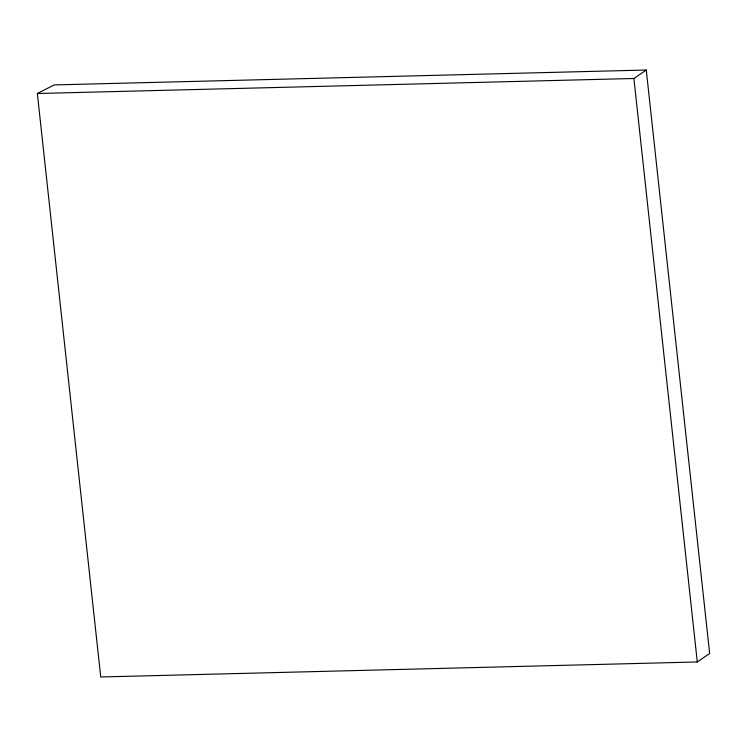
<?xml version="1.0" encoding="UTF-8"?>
<svg xmlns="http://www.w3.org/2000/svg" width="747" height="747" viewBox="0 0 747 747"><rect width="100%" height="100%" fill="white"/><g stroke="black" fill="none" stroke-linecap="round" stroke-linejoin="round"><path stroke-width="1.12" d="M37.35 93.506L633.904 78.491L646.267 70.022L709.65 653.494L697.287 661.963L100.733 676.978L37.35 93.506L54.139 84.925L646.267 70.022M633.904 78.491L697.287 661.963"/></g></svg>
